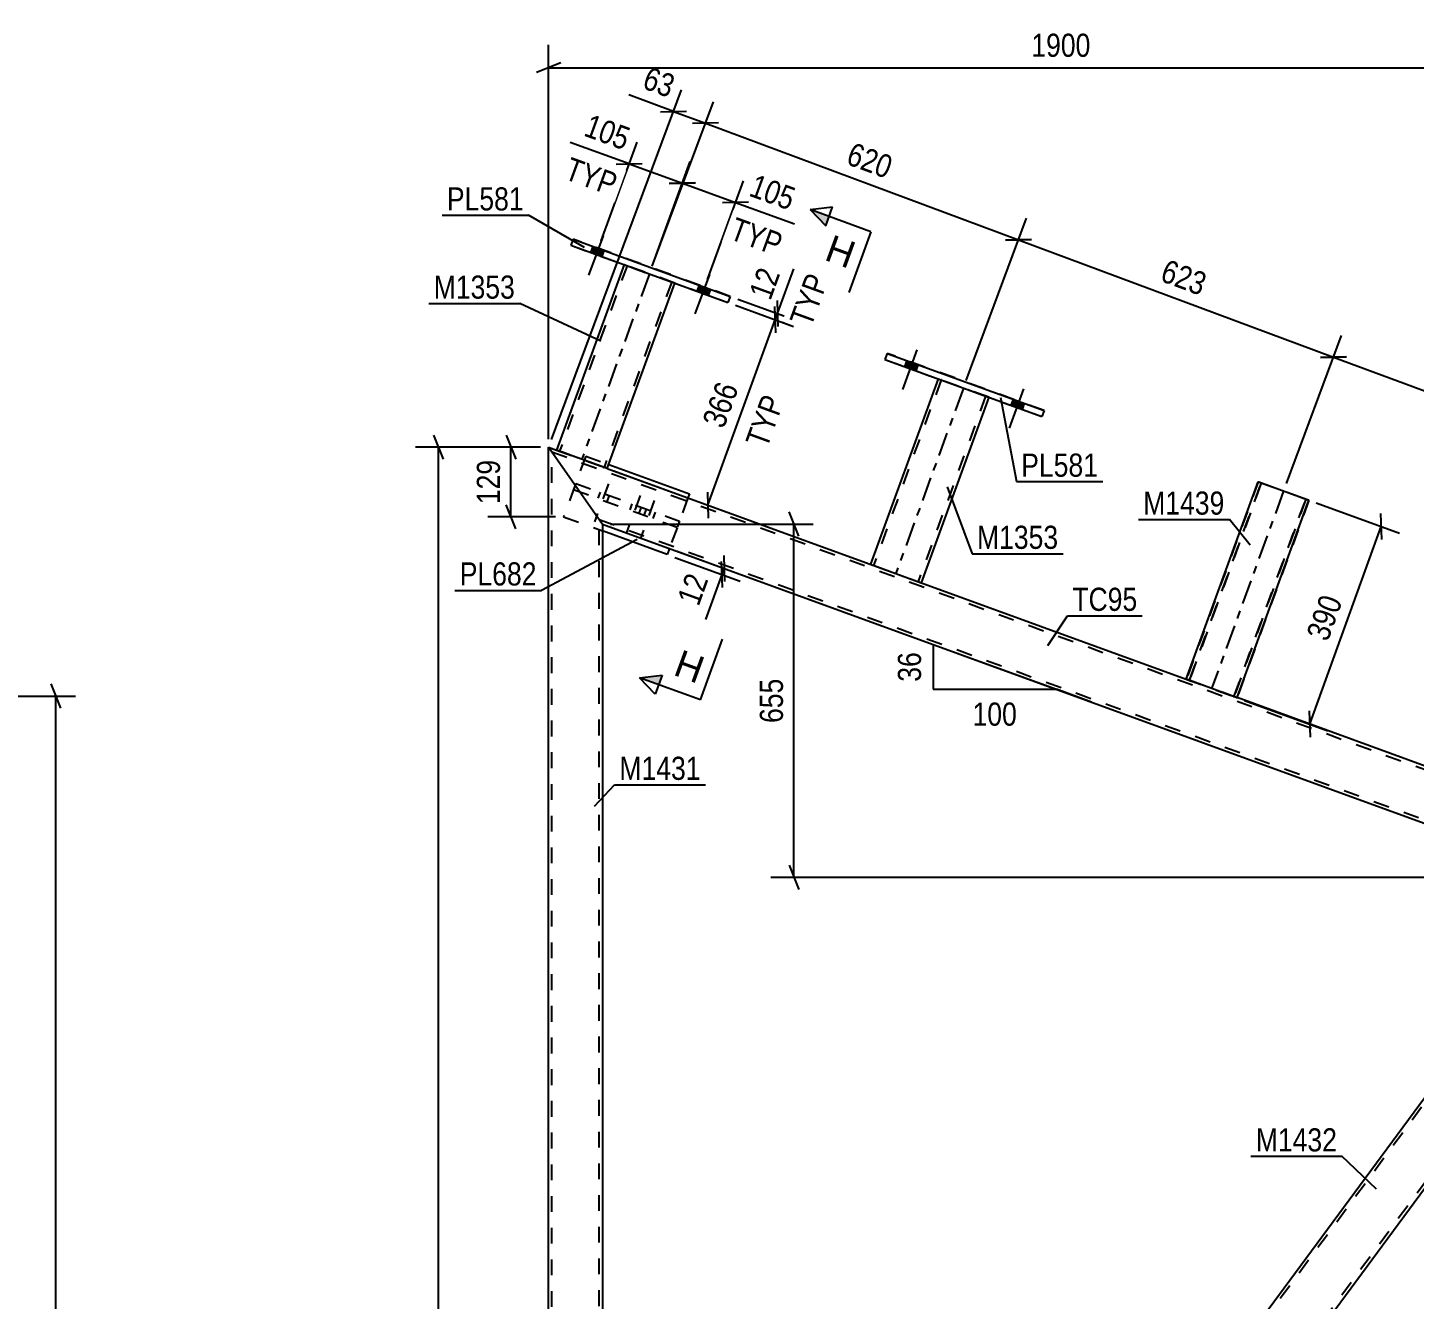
# Model space of a CAD drawing. Header units: millimetres. Extents: x 0 to 1189, y 0 to 841.
# Drawn here: x 419.3 to 590.8, y 423.2 to 580.5 of the extents above; entities that cross this region are included whole.
import ezdxf

# ---------------------------------------------------------------- set-up
doc = ezdxf.new("R2010")
doc.units = ezdxf.units.MM
doc.linetypes.add('DXK_LINE_DOT2', pattern=[3.9198, 1.9599, -1.9599])
doc.linetypes.add('DXK_LINE_DOT3', pattern=[5.9187, 2.979, -0.9799, 0.9799, -0.9799])
doc.styles.add('Arial', font='ARIAL.TTF', dxfattribs={"height": 0.2})
doc.styles.add('Arial Narrow', font='ARIALN.TTF', dxfattribs={"height": 0.2})

# ---------------------------------------------------------------- blocks, each defined once
blk = doc.blocks.new('Part-761549426-16492 - 16468')
at = {"color": 2, "linetype": 'Continuous'}
for p, q in [((490.4, 310.5), (610.42, 473.1)), ((493.74, 303.8), (611.18, 462.91))]:
    blk.add_line(p, q, dxfattribs=at)
at = {"color": 7, "linetype": 'DXK_LINE_DOT2'}
for p, q in [((490.4, 309.82), (610.42, 472.43)), ((493.35, 303.94), (610.85, 463.13))]:
    blk.add_line(p, q, dxfattribs=at)
blk = doc.blocks.new('Part-761549426-16489 - 16468')
at = {"color": 2, "linetype": 'Continuous'}
for p, q in [((483.73, 528.61), (484.71, 528.25)), ((483.73, 528.61), (484.53, 527.46)), ((484.53, 527.46), (490.4, 519.09)), ((490.98, 525.97), (562.58, 499.91)), ((490.4, 519.09), (610.42, 475.4)), ((610.42, 482.49), (568.85, 497.63)), ((610.42, 482.49), (610.42, 482.43)), ((610.42, 482.43), (610.42, 482.24)), ((610.42, 482.24), (610.42, 481.44))]:
    blk.add_line(p, q, dxfattribs=at)
at = {"color": 7, "linetype": 'DXK_LINE_DOT2'}
for p, q in [((483.73, 528.61), (483.96, 528.27)), ((484.13, 528.03), (610.42, 482.07)), ((484.71, 528.25), (490.98, 525.97)), ((490, 519.66), (610.42, 475.83)), ((562.58, 499.91), (568.85, 497.63)), ((610.42, 482.24), (610.42, 482.49)), ((610.42, 481.44), (610.42, 475.4))]:
    blk.add_line(p, q, dxfattribs=at)
blk = doc.blocks.new('Part-761549426-16490 - 16468')
at = {"color": 2, "linetype": 'Continuous'}
for p, q in [((483.73, 300.49), (483.73, 528.61)), ((483.73, 528.61), (484.53, 527.46)), ((484.53, 527.46), (490.4, 519.09)), ((490.4, 519.09), (490.4, 310.5))]:
    blk.add_line(p, q, dxfattribs=at)
at = {"color": 7, "linetype": 'DXK_LINE_DOT2'}
for p, q in [((483.79, 528.52), (484.53, 527.46)), ((484.13, 300.76), (484.13, 528.03)), ((490, 304.8), (490, 519.66))]:
    blk.add_line(p, q, dxfattribs=at)
blk = doc.blocks.new('Bolt-761549426-16570 - 16468')
at = {"linetype": 'Continuous'}
for points in [[(490.58, 552.93), (489.2, 553.44), (488.92, 552.68), (490.3, 552.18)], [(503.73, 548.15), (502.35, 548.65), (502.08, 547.9), (503.46, 547.39)]]:
    blk.add_hatch(color=1, dxfattribs=at).paths.add_polyline_path(points)
at = {"color": 1, "linetype": 'Continuous'}
for p, q in [((490.46, 554.75), (488.68, 549.86)), ((489.2, 553.44), (488.92, 552.68)), ((490.58, 552.93), (490.3, 552.18)), ((503.61, 549.96), (501.83, 545.08)), ((502.35, 548.65), (502.08, 547.9)), ((503.73, 548.15), (503.46, 547.39))]:
    blk.add_line(p, q, dxfattribs=at)
blk = doc.blocks.new('Part-761549426-16508 - 16468')
at = {"color": 2, "linetype": 'Continuous'}
for p, q in [((531.88, 537.06), (523.53, 514.12)), ((538.15, 534.78), (529.8, 511.84)), ((523.53, 514.12), (529.8, 511.84))]:
    blk.add_line(p, q, dxfattribs=at)
at = {"color": 7, "linetype": 'DXK_LINE_DOT2'}
for p, q in [((532.26, 536.93), (523.91, 513.99)), ((531.88, 537.06), (531.88, 537.06)), ((531.88, 537.06), (538.15, 534.78)), ((538.15, 534.78), (531.88, 537.06)), ((531.88, 537.06), (531.88, 537.06)), ((531.88, 537.06), (531.88, 537.06)), ((532.26, 536.93), (532.26, 536.93)), ((532.29, 536.92), (532.26, 536.93)), ((537.77, 534.92), (529.42, 511.98)), ((537.77, 534.92), (537.77, 534.92)), ((538.15, 534.78), (538.15, 534.78)), ((538.15, 534.78), (538.15, 534.78)), ((538.15, 534.78), (538.15, 534.78)), ((523.53, 514.12), (529.8, 511.84))]:
    blk.add_line(p, q, dxfattribs=at)
at = {"color": 7, "linetype": 'DXK_LINE_DOT3'}
blk.add_line((535.01, 535.92), (526.67, 512.98), dxfattribs=at)
blk = doc.blocks.new('Part-761549426-16509 - 16468')
at = {"color": 2, "linetype": 'Continuous'}
for p, q in [((525.58, 540.21), (525.3, 539.45)), ((525.58, 540.21), (525.58, 540.21)), ((525.58, 540.21), (545, 533.14)), ((525.3, 539.45), (544.72, 532.39)), ((545, 533.14), (544.72, 532.39)), ((545, 533.14), (545, 533.14))]:
    blk.add_line(p, q, dxfattribs=at)
at = {"color": 7, "linetype": 'DXK_LINE_DOT2'}
for p, q in [((545, 533.14), (525.58, 540.21)), ((525.58, 540.21), (525.58, 540.21)), ((525.3, 539.45), (544.72, 532.39))]:
    blk.add_line(p, q, dxfattribs=at)
blk = doc.blocks.new('Part-761549426-16510 - 16468')
at = {"color": 2, "linetype": 'Continuous'}
for p, q in [((562.58, 499.91), (571.47, 524.33)), ((571.47, 524.33), (571.47, 524.33)), ((571.47, 524.33), (571.53, 524.31)), ((571.53, 524.31), (577.74, 522.05)), ((568.85, 497.63), (577.74, 522.05)), ((577.74, 522.05), (577.74, 522.05)), ((568.63, 497.7), (562.59, 499.9)), ((568.79, 497.64), (568.63, 497.7)), ((568.79, 497.64), (568.84, 497.62))]:
    blk.add_line(p, q, dxfattribs=at)
at = {"color": 7, "linetype": 'DXK_LINE_DOT2'}
for p, q in [((571.47, 524.33), (562.58, 499.9)), ((562.96, 499.76), (571.85, 524.19)), ((571.85, 524.19), (562.96, 499.76)), ((571.47, 524.33), (577.36, 522.19)), ((571.85, 524.19), (571.85, 524.19)), ((571.85, 524.19), (571.88, 524.18)), ((571.85, 524.19), (571.88, 524.18)), ((571.88, 524.18), (571.94, 524.16)), ((568.47, 497.75), (577.36, 522.19)), ((577.36, 522.19), (568.47, 497.75)), ((577.74, 522.05), (568.85, 497.62)), ((576.99, 522.32), (577.13, 522.27)), ((577.68, 522.07), (576.99, 522.32)), ((577.33, 522.2), (577.36, 522.19)), ((577.36, 522.19), (577.36, 522.19)), ((577.74, 522.05), (577.68, 522.07)), ((562.58, 499.9), (562.58, 499.91)), ((562.58, 499.9), (562.58, 499.9)), ((562.58, 499.9), (562.59, 499.9)), ((562.58, 499.9), (562.64, 499.88)), ((562.64, 499.88), (563.33, 499.62)), ((568.85, 497.62), (562.96, 499.76)), ((562.96, 499.76), (562.96, 499.76)), ((562.96, 499.76), (562.99, 499.75)), ((562.99, 499.75), (563.05, 499.73)), ((568.38, 497.79), (568.44, 497.77)), ((568.44, 497.77), (568.47, 497.75)), ((568.47, 497.75), (568.47, 497.75)), ((568.84, 497.62), (568.85, 497.62)), ((568.85, 497.62), (568.85, 497.63)), ((568.85, 497.62), (568.85, 497.62))]:
    blk.add_line(p, q, dxfattribs=at)
at = {"color": 7, "linetype": 'DXK_LINE_DOT3'}
blk.add_line((574.61, 523.19), (565.71, 498.76), dxfattribs=at)
blk = doc.blocks.new('Part-761549426-16511 - 16468')
at = {"color": 2, "linetype": 'Continuous'}
for p, q in [((493.06, 551.18), (484.71, 528.25)), ((490.98, 525.97), (499.32, 548.9)), ((490.76, 526.04), (484.71, 528.24)), ((490.92, 525.99), (490.76, 526.04)), ((490.92, 525.99), (490.97, 525.97))]:
    blk.add_line(p, q, dxfattribs=at)
at = {"color": 7, "linetype": 'DXK_LINE_DOT2'}
for p, q in [((493.43, 551.05), (485.09, 528.11)), ((493.06, 551.18), (493.06, 551.18)), ((493.06, 551.18), (499.32, 548.9)), ((499.32, 548.9), (493.06, 551.18)), ((493.06, 551.18), (493.06, 551.18)), ((493.06, 551.18), (493.06, 551.18)), ((493.43, 551.05), (493.43, 551.05)), ((493.43, 551.05), (493.46, 551.03)), ((498.95, 549.04), (490.6, 526.1)), ((498.95, 549.04), (498.95, 549.04)), ((499.32, 548.9), (499.32, 548.9)), ((499.32, 548.9), (499.32, 548.9)), ((499.32, 548.9), (499.32, 548.9)), ((484.71, 528.25), (484.71, 528.24)), ((484.71, 528.24), (484.71, 528.24)), ((484.71, 528.24), (484.71, 528.24)), ((490.98, 525.96), (484.71, 528.24)), ((490.49, 526.14), (490.6, 526.1)), ((490.97, 525.97), (490.98, 525.96)), ((490.98, 525.96), (490.98, 525.97)), ((490.98, 525.96), (490.98, 525.97)), ((490.98, 525.96), (490.98, 525.96))]:
    blk.add_line(p, q, dxfattribs=at)
at = {"color": 7, "linetype": 'DXK_LINE_DOT3'}
blk.add_line((496.19, 550.04), (487.84, 527.1), dxfattribs=at)
blk = doc.blocks.new('Part-761549426-16512 - 16468')
at = {"color": 2, "linetype": 'Continuous'}
for p, q in [((486.75, 554.33), (486.48, 553.57)), ((486.75, 554.33), (486.75, 554.33)), ((486.75, 554.33), (506.17, 547.26)), ((486.48, 553.57), (505.9, 546.51)), ((506.17, 547.26), (505.9, 546.51)), ((506.17, 547.26), (506.17, 547.26))]:
    blk.add_line(p, q, dxfattribs=at)
at = {"color": 7, "linetype": 'DXK_LINE_DOT2'}
for p, q in [((506.17, 547.26), (486.75, 554.33)), ((486.75, 554.33), (486.75, 554.33)), ((486.48, 553.57), (505.9, 546.51))]:
    blk.add_line(p, q, dxfattribs=at)
blk = doc.blocks.new('Bolt-761549426-16577 - 16468')
at = {"color": 1, "linetype": 'DXK_LINE_DOT2'}
for p, q in [((491.12, 524.08), (489.41, 519.38)), ((490.1, 523.03), (489.83, 522.28)), ((491.23, 522.62), (490.95, 521.87)), ((495.05, 522.65), (493.34, 517.95)), ((494.03, 521.6), (493.76, 520.85)), ((495.16, 521.19), (494.89, 520.44)), ((496.8, 522.01), (495.09, 517.31)), ((495.78, 520.96), (495.51, 520.21)), ((496.91, 520.55), (496.63, 519.8))]:
    blk.add_line(p, q, dxfattribs=at)
blk = doc.blocks.new('Part-761549426-16515 - 16468')
at = {"color": 7, "linetype": 'DXK_LINE_DOT2'}
for p, q in [((488.32, 527.51), (485.58, 519.99)), ((488.32, 527.51), (491.16, 526.47)), ((500.96, 522.33), (498.68, 516.07)), ((485.58, 519.99), (490.4, 518.24))]:
    blk.add_line(p, q, dxfattribs=at)
at = {"color": 2, "linetype": 'Continuous'}
for p, q in [((491.16, 526.47), (501.15, 522.84)), ((501.15, 522.84), (500.96, 522.33)), ((498.41, 515.32), (490.4, 518.24)), ((498.68, 516.07), (498.41, 515.32))]:
    blk.add_line(p, q, dxfattribs=at)
blk = doc.blocks.new('Part-761549426-16561 - 16468')
at = {"color": 7, "linetype": 'DXK_LINE_DOT2'}
for p, q in [((487.09, 524.13), (486.81, 523.37)), ((486.81, 523.37), (499.64, 518.7)), ((487.09, 524.13), (499.92, 519.46)), ((499.92, 519.46), (499.64, 518.7))]:
    blk.add_line(p, q, dxfattribs=at)
blk = doc.blocks.new('Bolt-761549426-16568 - 16468')
at = {"linetype": 'Continuous'}
for points in [[(529.4, 538.81), (528.02, 539.32), (527.75, 538.56), (529.12, 538.06)], [(542.55, 534.03), (541.18, 534.53), (540.9, 533.78), (542.28, 533.27)]]:
    blk.add_hatch(color=1, dxfattribs=at).paths.add_polyline_path(points)
at = {"color": 1, "linetype": 'Continuous'}
for p, q in [((529.28, 540.63), (527.5, 535.75)), ((528.02, 539.32), (527.75, 538.56)), ((529.4, 538.81), (529.12, 538.06)), ((542.43, 535.84), (540.66, 530.96)), ((541.18, 534.53), (540.9, 533.78)), ((542.55, 534.03), (542.28, 533.27))]:
    blk.add_line(p, q, dxfattribs=at)
blk = doc.blocks.new('Bolt-761549426-16569 - 16468')
at = {"linetype": 'Continuous'}
for points in [[(529.4, 538.81), (528.02, 539.32), (527.75, 538.56), (529.12, 538.06)], [(542.55, 534.03), (541.18, 534.53), (540.9, 533.78), (542.28, 533.27)]]:
    blk.add_hatch(color=1, dxfattribs=at).paths.add_polyline_path(points)
at = {"color": 1, "linetype": 'Continuous'}
for p, q in [((529.28, 540.63), (527.5, 535.75)), ((528.02, 539.32), (527.75, 538.56)), ((529.4, 538.81), (529.12, 538.06)), ((542.43, 535.84), (540.66, 530.96)), ((541.18, 534.53), (540.9, 533.78)), ((542.55, 534.03), (542.28, 533.27))]:
    blk.add_line(p, q, dxfattribs=at)
blk = doc.blocks.new('Bolt-761549426-16571 - 16468')
at = {"linetype": 'Continuous'}
for points in [[(490.58, 552.93), (489.2, 553.44), (488.92, 552.68), (490.3, 552.18)], [(503.73, 548.15), (502.35, 548.65), (502.08, 547.9), (503.46, 547.39)]]:
    blk.add_hatch(color=1, dxfattribs=at).paths.add_polyline_path(points)
at = {"color": 1, "linetype": 'Continuous'}
for p, q in [((490.46, 554.75), (488.68, 549.86)), ((489.2, 553.44), (488.92, 552.68)), ((490.58, 552.93), (490.3, 552.18)), ((503.61, 549.96), (501.83, 545.08)), ((502.35, 548.65), (502.08, 547.9)), ((503.73, 548.15), (503.46, 547.39))]:
    blk.add_line(p, q, dxfattribs=at)
blk = doc.blocks.new('StraightDimension-761549426-16015 - 4700')
at = {"color": 7, "linetype": 'Continuous'}
for p, q in [((423.42, 496.32), (422.22, 499.32)), ((373.32, 497.82), (425.22, 497.82)), ((422.82, 285.16), (422.82, 497.82))]:
    blk.add_line(p, q, dxfattribs=at)
blk = doc.blocks.new('StraightDimension-761549426-19305 - 16468')
at = {"color": 7, "linetype": 'Continuous'}
for p, q in [((470.74, 527.11), (469.54, 530.11)), ((482.73, 528.61), (467.29, 528.61)), ((470.14, 300.49), (470.14, 528.61))]:
    blk.add_line(p, q, dxfattribs=at)
blk = doc.blocks.new('StraightDimension-761549426-19444 - 16468')
at = {"color": 7, "linetype": 'Continuous'}
for p, q in [((574.96, 524.13), (581.77, 542.42)), ((582.39, 539.79), (579.16, 539.71)), ((580.77, 539.75), (625.54, 523.09)), ((610.77, 483.43), (626.53, 525.76)), ((623.92, 523.05), (627.15, 523.13))]:
    blk.add_line(p, q, dxfattribs=at)
at = {"color": 0}
blk.add_wipeout([(606.55, 530.96), (608.01, 534.89), (601.75, 537.22), (600.28, 533.29)], dxfattribs=at)
at = {"color": 3, "style": 'Arial Narrow'}
blk.add_text('716', height=2.863, rotation=-20.4202, dxfattribs=at).set_placement((601.06, 533.64))
blk = doc.blocks.new('StraightDimension-761549426-19445 - 16468')
at = {"color": 7, "linetype": 'Continuous'}
for p, q in [((535.36, 536.85), (542.83, 556.92)), ((543.45, 554.29), (540.22, 554.21)), ((541.84, 554.25), (580.77, 539.75)), ((574.96, 524.13), (581.77, 542.42)), ((579.16, 539.71), (582.39, 539.79))]:
    blk.add_line(p, q, dxfattribs=at)
at = {"color": 0}
blk.add_wipeout([(564.7, 546.54), (566.16, 550.47), (559.9, 552.81), (558.44, 548.87)], dxfattribs=at)
at = {"color": 3, "style": 'Arial Narrow'}
blk.add_text('623', height=2.863, rotation=-20.4202, dxfattribs=at).set_placement((559.21, 549.22))
blk = doc.blocks.new('StraightDimension-761549426-19446 - 16468')
at = {"color": 7, "linetype": 'Continuous'}
for p, q in [((496.54, 550.98), (504.12, 571.33)), ((504.74, 568.7), (501.51, 568.62)), ((503.12, 568.66), (541.84, 554.25)), ((535.36, 536.85), (542.83, 556.92)), ((540.22, 554.21), (543.45, 554.29))]:
    blk.add_line(p, q, dxfattribs=at)
at = {"color": 0}
blk.add_wipeout([(525.88, 560.99), (527.34, 564.93), (521.08, 567.26), (519.61, 563.33)], dxfattribs=at)
at = {"color": 3, "style": 'Arial Narrow'}
blk.add_text('620', height=2.863, rotation=-20.4202, dxfattribs=at).set_placement((520.38, 563.68))
blk = doc.blocks.new('StraightDimension-761549426-19447 - 16468')
at = {"color": 7, "linetype": 'Continuous'}
for p, q in [((484.08, 529.54), (500.18, 572.8)), ((496.54, 550.98), (504.12, 571.33)), ((497.57, 570.09), (500.8, 570.17)), ((499.19, 570.13), (503.12, 568.66)), ((504.74, 568.7), (501.51, 568.62))]:
    blk.add_line(p, q, dxfattribs=at)
at = {"color": 0}
blk.add_wipeout([(498.96, 571.02), (500.42, 574.95), (495.87, 576.65), (494.41, 572.71)], dxfattribs=at)
at = {"color": 7, "linetype": 'Continuous'}
blk.add_line((499.19, 570.13), (493.65, 572.19), dxfattribs=at)
blk.add_line((499.19, 570.13), (493.65, 572.19), dxfattribs=at)
at = {"color": 3, "style": 'Arial Narrow'}
blk.add_text('63', height=2.863, rotation=-20.4202, dxfattribs=at).set_placement((495.18, 573.06))
blk = doc.blocks.new('StraightDimension-761549426-19502 - 16468')
at = {"color": 7, "linetype": 'Continuous'}
for p, q in [((507.11, 546.91), (514.29, 544.3)), ((506.84, 546.16), (514.01, 543.55)), ((511.81, 542.76), (511.71, 545.99)), ((511.98, 546.74), (512.08, 543.51)), ((511.76, 544.37), (512.03, 545.13))]:
    blk.add_line(p, q, dxfattribs=at)
at = {"color": 0}
blk.add_wipeout([(513.17, 550.44), (509.22, 551.87), (507.56, 547.31), (511.51, 545.87)], dxfattribs=at)
at = {"color": 7, "linetype": 'Continuous'}
blk.add_line((512.03, 545.13), (514.05, 550.68), dxfattribs=at)
at = {"color": 0, "linetype": 'Continuous'}
blk.add_wipeout([(519.13, 549.72), (515.19, 551.16), (512.59, 544.03), (516.54, 542.59)], dxfattribs=at)
at = {"color": 7, "linetype": 'Continuous'}
blk.add_line((512.03, 545.13), (514.05, 550.68), dxfattribs=at)
at = {"color": 3, "style": 'Arial Narrow'}
blk.add_text('12', height=2.863, rotation=69.9983, dxfattribs=at).set_placement((511.15, 546.64))
at = {"color": 3, "linetype": 'Continuous', "style": 'Arial Narrow'}
blk.add_text('TYP', height=2.863, rotation=69.9983, dxfattribs=at).set_placement((516.18, 543.36))
blk = doc.blocks.new('StraightDimension-761549426-19503 - 16468')
at = {"color": 7, "linetype": 'Continuous'}
for p, q in [((506.84, 546.16), (514.01, 543.55)), ((511.81, 542.76), (511.71, 545.99)), ((503.41, 521.44), (511.76, 544.37)), ((491.78, 525.67), (505.67, 520.62)), ((503.36, 523.05), (503.46, 519.82))]:
    blk.add_line(p, q, dxfattribs=at)
at = {"color": 0}
blk.add_wipeout([(508.02, 536.3), (504.08, 537.74), (501.79, 531.46), (505.74, 530.02)], dxfattribs=at)
at = {"color": 0, "linetype": 'Continuous'}
blk.add_wipeout([(513.67, 534.73), (509.73, 536.16), (507.13, 529.03), (511.08, 527.6)], dxfattribs=at)
at = {"color": 3, "style": 'Arial Narrow'}
blk.add_text('366', height=2.863, rotation=69.9983, dxfattribs=at).set_placement((505.38, 530.79))
at = {"color": 3, "linetype": 'Continuous', "style": 'Arial Narrow'}
blk.add_text('TYP', height=2.863, rotation=69.9983, dxfattribs=at).set_placement((510.72, 528.36))
blk = doc.blocks.new('StraightDimension-761549426-19522 - 16468')
at = {"color": 7, "linetype": 'Continuous'}
for p, q in [((578.65, 521.72), (588.95, 517.98)), ((586.75, 517.19), (586.64, 520.42)), ((577.83, 494.36), (586.69, 518.8)), ((569.79, 497.28), (580.09, 493.54)), ((577.78, 495.98), (577.88, 492.75))]:
    blk.add_line(p, q, dxfattribs=at)
at = {"color": 0}
blk.add_wipeout([(582.7, 509.98), (578.75, 511.41), (576.47, 505.13), (580.42, 503.7)], dxfattribs=at)
at = {"color": 3, "style": 'Arial Narrow'}
blk.add_text('390', height=2.863, rotation=70.067, dxfattribs=at).set_placement((580.06, 504.46))
blk = doc.blocks.new('StraightDimension-761549426-19555 - 16468')
at = {"color": 7, "linetype": 'Continuous'}
for p, q in [((496.53, 550.98), (501.25, 563.93)), ((498.66, 561.2), (501.89, 561.3)), ((500.27, 561.25), (506.85, 558.86)), ((503.38, 549.34), (507.82, 561.53)), ((508.46, 558.91), (505.23, 558.81))]:
    blk.add_line(p, q, dxfattribs=at)
at = {"color": 0}
blk.add_wipeout([(513.88, 557.1), (515.32, 561.04), (509.04, 563.33), (507.6, 559.38)], dxfattribs=at)
at = {"color": 7, "linetype": 'Continuous'}
blk.add_line((506.85, 558.86), (514.12, 556.21), dxfattribs=at)
at = {"color": 0, "linetype": 'Continuous'}
blk.add_wipeout([(512.3, 551.44), (513.74, 555.39), (506.61, 557.99), (505.17, 554.04)], dxfattribs=at)
at = {"color": 7, "linetype": 'Continuous'}
blk.add_line((506.85, 558.86), (514.12, 556.21), dxfattribs=at)
at = {"color": 3, "style": 'Arial Narrow'}
blk.add_text('105', height=2.863, rotation=-20.002, dxfattribs=at).set_placement((508.37, 559.74))
at = {"color": 3, "linetype": 'Continuous', "style": 'Arial Narrow'}
blk.add_text('TYP', height=2.863, rotation=-20.002, dxfattribs=at).set_placement((505.94, 554.4))
blk = doc.blocks.new('StraightDimension-761549426-19556 - 16468')
at = {"color": 7, "linetype": 'Continuous'}
for p, q in [((490.23, 554.12), (494.67, 566.32)), ((492.08, 563.59), (495.31, 563.7)), ((493.69, 563.64), (500.27, 561.25)), ((496.53, 550.98), (501.25, 563.93)), ((501.89, 561.3), (498.66, 561.2))]:
    blk.add_line(p, q, dxfattribs=at)
at = {"color": 0}
blk.add_wipeout([(493.46, 564.53), (494.89, 568.48), (488.61, 570.76), (487.17, 566.82)], dxfattribs=at)
at = {"color": 7, "linetype": 'Continuous'}
blk.add_line((493.69, 563.64), (486.42, 566.29), dxfattribs=at)
at = {"color": 0, "linetype": 'Continuous'}
blk.add_wipeout([(491.88, 558.88), (493.32, 562.82), (486.19, 565.42), (484.75, 561.47)], dxfattribs=at)
at = {"color": 7, "linetype": 'Continuous'}
blk.add_line((493.69, 563.64), (486.42, 566.29), dxfattribs=at)
at = {"color": 3, "style": 'Arial Narrow'}
blk.add_text('105', height=2.863, rotation=-20.002, dxfattribs=at).set_placement((487.94, 567.17))
at = {"color": 3, "linetype": 'Continuous', "style": 'Arial Narrow'}
blk.add_text('TYP', height=2.863, rotation=-20.002, dxfattribs=at).set_placement((485.52, 561.83))
blk = doc.blocks.new('StraightDimension-761549426-19587 - 16468')
at = {"color": 7, "linetype": 'Continuous'}
for p, q in [((483.73, 529.61), (483.73, 578.38)), ((610.42, 482.17), (610.42, 578.38)), ((485.23, 576.13), (482.23, 574.93)), ((608.92, 574.93), (611.92, 576.13)), ((483.73, 575.53), (610.42, 575.53))]:
    blk.add_line(p, q, dxfattribs=at)
at = {"color": 0}
blk.add_wipeout([(551.33, 576.28), (551.33, 580.48), (542.82, 580.48), (542.82, 576.28)], dxfattribs=at)
at = {"color": 3, "style": 'Arial Narrow'}
blk.add_text('1900', height=2.863, dxfattribs=at).set_placement((543.42, 576.88))
blk = doc.blocks.new('AngleDimension-761549426-19734 - 16468')
at = {"color": 7, "linetype": 'Continuous'}
for p, q in [((531.28, 504.2), (546.51, 498.66)), ((531.28, 504.2), (531.28, 498.66)), ((531.28, 498.66), (546.51, 498.66)), ((550.87, 497.08), (546.51, 498.66))]:
    blk.add_line(p, q, dxfattribs=at)
at = {"color": 0}
for points in [[(530.38, 503.86), (526.18, 503.86), (526.18, 499), (530.38, 499)], [(542.24, 493.56), (542.24, 497.76), (535.55, 497.76), (535.55, 493.56)]]:
    blk.add_wipeout(points, dxfattribs=at)
at = {"color": 3, "style": 'Arial Narrow'}
blk.add_text('36', height=2.863, rotation=90.0002, dxfattribs=at).set_placement((529.78, 499.6))
blk.add_text('100', height=2.863, dxfattribs=at).set_placement((536.15, 494.16))
blk = doc.blocks.new('StraightDimension-761549426-19749 - 16468')
at = {"color": 7, "linetype": 'Continuous'}
for p, q in [((514.66, 517.59), (513.46, 520.59)), ((491.4, 519.09), (516.46, 519.09)), ((514.06, 475.4), (514.06, 519.09)), ((513.46, 476.9), (514.66, 473.9)), ((609.42, 475.4), (511.21, 475.4))]:
    blk.add_line(p, q, dxfattribs=at)
at = {"color": 0}
blk.add_wipeout([(513.31, 500.58), (509.11, 500.58), (509.11, 493.9), (513.31, 493.9)], dxfattribs=at)
at = {"color": 3, "style": 'Arial Narrow'}
blk.add_text('655', height=2.863, rotation=90.0002, dxfattribs=at).set_placement((512.71, 494.5))
blk = doc.blocks.new('StraightDimension-761549426-19769 - 16468')
at = {"color": 7, "linetype": 'Continuous'}
for p, q in [((499.35, 514.98), (507.43, 512.04)), ((499.62, 515.73), (507.7, 512.79)), ((505.22, 511.25), (505.12, 514.48)), ((505.39, 515.22), (505.5, 511.99)), ((505.17, 512.86), (505.44, 513.61))]:
    blk.add_line(p, q, dxfattribs=at)
at = {"color": 0}
blk.add_wipeout([(504.29, 512.62), (500.34, 514.06), (498.68, 509.5), (502.63, 508.06)], dxfattribs=at)
at = {"color": 7, "linetype": 'Continuous'}
blk.add_line((505.17, 512.86), (503.15, 507.31), dxfattribs=at)
blk.add_line((505.17, 512.86), (503.15, 507.31), dxfattribs=at)
at = {"color": 3, "style": 'Arial Narrow'}
blk.add_text('12', height=2.863, rotation=69.9983, dxfattribs=at).set_placement((502.27, 508.83))
blk = doc.blocks.new('StraightDimension-761549426-38685 - 16468')
at = {"color": 7, "linetype": 'Continuous'}
for p, q in [((478.47, 530.11), (479.67, 527.11)), ((482.73, 528.61), (476.22, 528.61)), ((479.07, 519.99), (479.07, 528.61)), ((479.67, 518.49), (478.47, 521.49)), ((484.58, 519.99), (476.22, 519.99))]:
    blk.add_line(p, q, dxfattribs=at)
at = {"color": 0}
blk.add_wipeout([(478.32, 527.64), (474.12, 527.64), (474.12, 520.96), (478.32, 520.96)], dxfattribs=at)
at = {"color": 3, "style": 'Arial Narrow'}
blk.add_text('129', height=2.863, rotation=90.0002, dxfattribs=at).set_placement((477.72, 521.56))
blk = doc.blocks.new('Mark-761549426-19862 - 16468')
at = {"color": 0}
blk.add_wipeout([(581.22, 441.51), (581.22, 444.51), (571.17, 444.51), (571.17, 441.51)], dxfattribs=at)
blk.add_wipeout([(581.22, 441.51), (581.22, 444.51), (571.17, 444.51), (571.17, 441.51)], dxfattribs=at)
at = {"color": 30, "linetype": 'Continuous'}
for p in [(570.57, 440.91), (586.09, 436.83)]:
    blk.add_line(p, (581.82, 440.91), dxfattribs=at)
at = {"color": 3, "style": 'Arial Narrow'}
blk.add_text('M1432', height=2.863, dxfattribs=at).set_placement((571.17, 441.51))
blk = doc.blocks.new('Mark-761549426-19886 - 16468')
at = {"color": 0}
blk.add_wipeout([(480.66, 557.88), (480.66, 560.88), (471.16, 560.88), (471.16, 557.88)], dxfattribs=at)
blk.add_wipeout([(480.66, 557.88), (480.66, 560.88), (471.16, 560.88), (471.16, 557.88)], dxfattribs=at)
at = {"color": 30, "linetype": 'Continuous'}
for p in [(470.56, 557.28), (488.19, 553.28)]:
    blk.add_line(p, (481.26, 557.28), dxfattribs=at)
at = {"color": 3, "style": 'Arial Narrow'}
blk.add_text('PL581', height=2.863, dxfattribs=at).set_placement((471.16, 557.88))
blk = doc.blocks.new('Mark-761549426-19883 - 16468')
at = {"color": 0}
blk.add_wipeout([(479.58, 546.97), (479.58, 549.97), (469.53, 549.97), (469.53, 546.97)], dxfattribs=at)
blk.add_wipeout([(479.58, 546.97), (479.58, 549.97), (469.53, 549.97), (469.53, 546.97)], dxfattribs=at)
at = {"color": 30, "linetype": 'Continuous'}
for p in [(468.93, 546.37), (490.2, 541.71)]:
    blk.add_line(p, (480.18, 546.37), dxfattribs=at)
at = {"color": 3, "style": 'Arial Narrow'}
blk.add_text('M1353', height=2.863, dxfattribs=at).set_placement((469.53, 546.97))
blk = doc.blocks.new('Mark-761549426-19856 - 16468')
at = {"color": 0}
blk.add_wipeout([(502.55, 487.46), (502.55, 490.46), (492.49, 490.46), (492.49, 487.46)], dxfattribs=at)
blk.add_wipeout([(502.55, 487.46), (502.55, 490.46), (492.49, 490.46), (492.49, 487.46)], dxfattribs=at)
at = {"color": 30, "linetype": 'Continuous'}
for p, q in [((489.39, 484.21), (491.89, 486.86)), ((491.89, 486.86), (503.15, 486.86))]:
    blk.add_line(p, q, dxfattribs=at)
at = {"color": 3, "style": 'Arial Narrow'}
blk.add_text('M1431', height=2.863, dxfattribs=at).set_placement((492.49, 487.46))
blk = doc.blocks.new('Mark-761549426-19786 - 16468')
at = {"color": 0}
blk.add_wipeout([(482.26, 511.5), (482.26, 514.5), (472.75, 514.5), (472.75, 511.5)], dxfattribs=at)
blk.add_wipeout([(482.26, 511.5), (482.26, 514.5), (472.75, 514.5), (472.75, 511.5)], dxfattribs=at)
at = {"color": 30, "linetype": 'Continuous'}
for p in [(494.69, 517.19), (472.15, 510.9)]:
    blk.add_line(p, (482.86, 510.9), dxfattribs=at)
at = {"color": 3, "style": 'Arial Narrow'}
blk.add_text('PL682', height=2.863, dxfattribs=at).set_placement((472.75, 511.5))
blk = doc.blocks.new('Mark-761549426-19874 - 16468')
at = {"color": 0}
blk.add_wipeout([(546.75, 516.03), (546.75, 519.03), (536.7, 519.03), (536.7, 516.03)], dxfattribs=at)
blk.add_wipeout([(546.75, 516.03), (546.75, 519.03), (536.7, 519.03), (536.7, 516.03)], dxfattribs=at)
at = {"color": 30, "linetype": 'Continuous'}
for p, q in [((533, 523.69), (536.1, 515.43)), ((536.1, 515.43), (547.35, 515.43))]:
    blk.add_line(p, q, dxfattribs=at)
at = {"color": 3, "style": 'Arial Narrow'}
blk.add_text('M1353', height=2.863, dxfattribs=at).set_placement((536.7, 516.03))
blk = doc.blocks.new('Mark-761549426-19853 - 16468')
at = {"color": 0}
blk.add_wipeout([(556.53, 508.36), (556.53, 511.36), (548.49, 511.36), (548.49, 508.36)], dxfattribs=at)
blk.add_wipeout([(556.53, 508.36), (556.53, 511.36), (548.49, 511.36), (548.49, 508.36)], dxfattribs=at)
at = {"color": 30, "linetype": 'Continuous'}
for p, q in [((545.47, 504.07), (547.89, 507.76)), ((547.89, 507.76), (557.13, 507.76))]:
    blk.add_line(p, q, dxfattribs=at)
at = {"color": 3, "style": 'Arial Narrow'}
blk.add_text('TC95', height=2.863, dxfattribs=at).set_placement((548.49, 508.36))
blk = doc.blocks.new('Mark-761549426-19877 - 16468')
at = {"color": 0}
blk.add_wipeout([(551.67, 524.95), (551.67, 527.95), (542.17, 527.95), (542.17, 524.95)], dxfattribs=at)
blk.add_wipeout([(551.67, 524.95), (551.67, 527.95), (542.17, 527.95), (542.17, 524.95)], dxfattribs=at)
at = {"color": 30, "linetype": 'Continuous'}
for p, q in [((539.62, 534.74), (541.57, 524.35)), ((541.57, 524.35), (552.27, 524.35))]:
    blk.add_line(p, q, dxfattribs=at)
at = {"color": 3, "style": 'Arial Narrow'}
blk.add_text('PL581', height=2.863, dxfattribs=at).set_placement((542.17, 524.95))
blk = doc.blocks.new('Mark-761549426-19880 - 16468')
at = {"color": 0}
blk.add_wipeout([(567.3, 520.26), (567.3, 523.26), (557.25, 523.26), (557.25, 520.26)], dxfattribs=at)
blk.add_wipeout([(567.3, 520.26), (567.3, 523.26), (557.25, 523.26), (557.25, 520.26)], dxfattribs=at)
at = {"color": 30, "linetype": 'Continuous'}
for p in [(556.65, 519.66), (570.48, 516.48)]:
    blk.add_line(p, (567.9, 519.66), dxfattribs=at)
at = {"color": 3, "style": 'Arial Narrow'}
blk.add_text('M1439', height=2.863, dxfattribs=at).set_placement((557.25, 520.26))
blk = doc.blocks.new('SectionMark-761549426-29829 - 16468')
at = {"linetype": 'Continuous'}
blk.add_hatch(color=6, dxfattribs=at).paths.add_polyline_path([(497.77, 500.41), (497.34, 499.24), (494.99, 500.09)])
at = {"color": 6, "linetype": 'Continuous'}
for p, q in [((516.07, 557.99), (518.84, 558.31)), ((494.99, 500.09), (497.77, 500.41)), ((496.92, 498.06), (494.99, 500.09)), ((497.77, 500.41), (496.92, 498.06))]:
    blk.add_line(p, q, dxfattribs=at)
at = {"color": 0, "linetype": 'Continuous'}
for points in [[(520.85, 550.66), (522.05, 553.95), (518.88, 555.1), (517.68, 551.81)], [(502.17, 499.34), (503.37, 502.63), (500.2, 503.78), (499, 500.49)]]:
    blk.add_wipeout(points, dxfattribs=at)
at = {"linetype": 'Continuous'}
blk.add_hatch(color=6, dxfattribs=at).paths.add_polyline_path([(518.42, 557.13), (517.99, 555.96), (516.07, 557.99)])
at = {"color": 6, "linetype": 'Continuous'}
for p, q in [((523.59, 555.25), (516.07, 557.99)), ((516.07, 557.99), (517.99, 555.96)), ((517.99, 555.96), (518.84, 558.31)), ((523.59, 555.25), (520.85, 547.73)), ((502.51, 497.35), (505.25, 504.87)), ((502.51, 497.35), (494.99, 500.09))]:
    blk.add_line(p, q, dxfattribs=at)
at = {"color": 3, "linetype": 'Continuous', "style": 'Arial'}
for p in [(517.68, 551.81), (499, 500.49)]:
    blk.add_text('H', height=3.34, rotation=-20.002, dxfattribs=at).set_placement(p)

msp = doc.modelspace()

# ---------------------------------------------------------------- block references
for name in ['Part-761549426-16512 - 16468', 'Bolt-761549426-16570 - 16468', 'Bolt-761549426-16571 - 16468', 'Part-761549426-16511 - 16468', 'Part-761549426-16509 - 16468', 'Bolt-761549426-16568 - 16468', 'Bolt-761549426-16569 - 16468', 'Part-761549426-16508 - 16468', 'StraightDimension-761549426-19305 - 16468', 'Part-761549426-16489 - 16468', 'Part-761549426-16490 - 16468', 'Part-761549426-16515 - 16468', 'Part-761549426-16561 - 16468', 'Bolt-761549426-16577 - 16468', 'Part-761549426-16510 - 16468', 'StraightDimension-761549426-16015 - 4700', 'Part-761549426-16492 - 16468']:
    msp.add_blockref(name, (0, 0))

# ---------------------------------------------------------------- next in the draw order: block references
for name in ['StraightDimension-761549426-19444 - 16468', 'Mark-761549426-19862 - 16468']:
    msp.add_blockref(name, (0, 0))

# ---------------------------------------------------------------- next in the draw order: block references
for name in ['StraightDimension-761549426-19445 - 16468', 'StraightDimension-761549426-19522 - 16468']:
    msp.add_blockref(name, (0, 0))

# ---------------------------------------------------------------- next in the draw order: block references
msp.add_blockref('StraightDimension-761549426-19446 - 16468', (0, 0))

# ---------------------------------------------------------------- next in the draw order: block references
for name in ['StraightDimension-761549426-19447 - 16468', 'StraightDimension-761549426-19502 - 16468']:
    msp.add_blockref(name, (0, 0))

# ---------------------------------------------------------------- next in the draw order: block references
for name in ['StraightDimension-761549426-19555 - 16468', 'StraightDimension-761549426-19503 - 16468']:
    msp.add_blockref(name, (0, 0))

# ---------------------------------------------------------------- next in the draw order: block references
msp.add_blockref('StraightDimension-761549426-19556 - 16468', (0, 0))

# ---------------------------------------------------------------- next in the draw order: block references
msp.add_blockref('StraightDimension-761549426-19587 - 16468', (0, 0))

# ---------------------------------------------------------------- next in the draw order: block references
for name in ['Mark-761549426-19886 - 16468', 'Mark-761549426-19883 - 16468', 'StraightDimension-761549426-38685 - 16468', 'AngleDimension-761549426-19734 - 16468']:
    msp.add_blockref(name, (0, 0))

# ---------------------------------------------------------------- next in the draw order: block references
msp.add_blockref('StraightDimension-761549426-19749 - 16468', (0, 0))

# ---------------------------------------------------------------- next in the draw order: block references
for name in ['Mark-761549426-19874 - 16468', 'Mark-761549426-19880 - 16468', 'Mark-761549426-19786 - 16468', 'StraightDimension-761549426-19769 - 16468', 'Mark-761549426-19853 - 16468', 'Mark-761549426-19856 - 16468']:
    msp.add_blockref(name, (0, 0))

# ---------------------------------------------------------------- next in the draw order: block references
for name in ['SectionMark-761549426-29829 - 16468', 'Mark-761549426-19877 - 16468']:
    msp.add_blockref(name, (0, 0))

doc.saveas('drawing.dxf')
